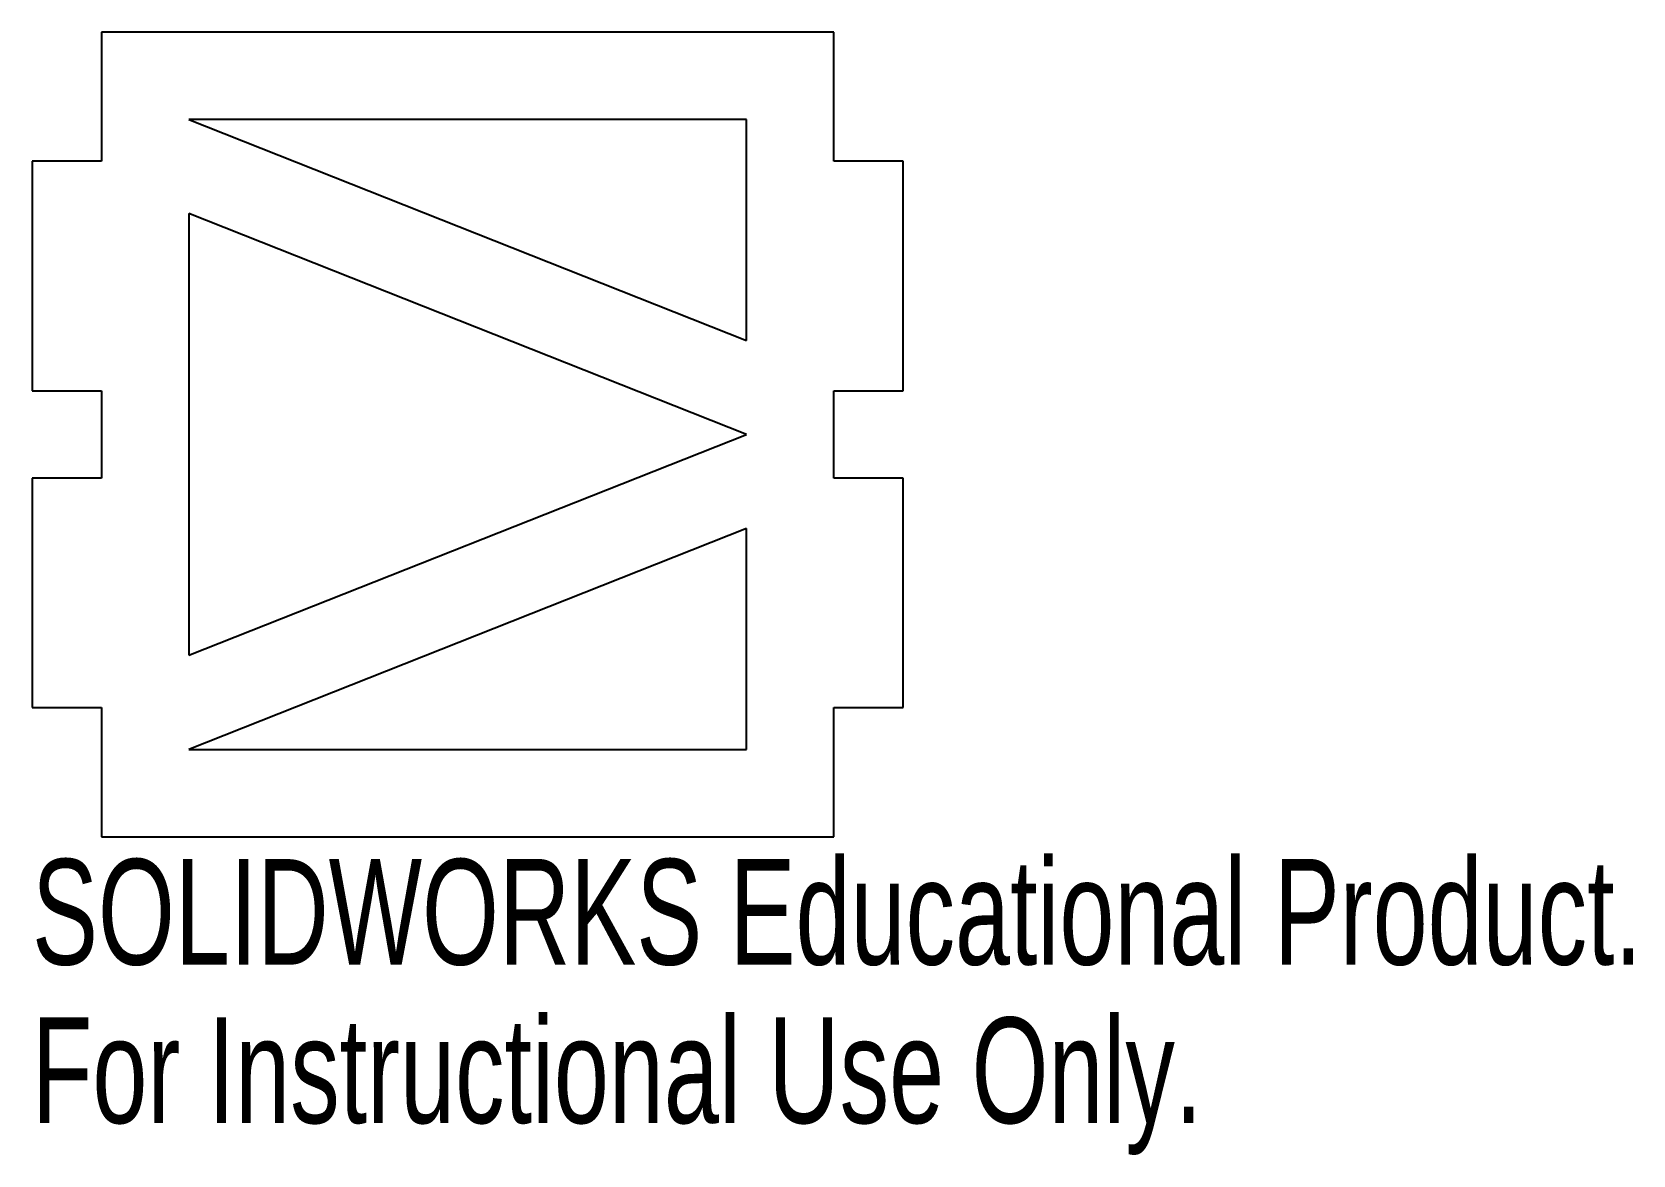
# Model space of a CAD drawing. Header units: millimetres. Extents: x 0 to 73.3, y 7 to 58.4.
import ezdxf

# ---------------------------------------------------------------- set-up
doc = ezdxf.new("R2010")
doc.units = ezdxf.units.MM
doc.styles.add('SLDTEXTSTYLE0', font='TXT', dxfattribs={"width": 0.7})

msp = doc.modelspace()

# ---------------------------------------------------------------- linework, layer by layer
at = {"color": 7, "linetype": 'Continuous', "lineweight": 25}
for p, q in [((36.7, 58.413), (3.175, 58.413)), ((3.175, 58.413), (3.175, 52.5)), ((36.7, 52.5), (36.7, 58.413)), ((7.175, 54.413), (32.7, 44.302)), ((32.7, 54.413), (7.175, 54.413)), ((32.7, 44.302), (32.7, 54.413)), ((3.175, 52.5), (0, 52.5)), ((0, 52.5), (0, 42)), ((39.875, 52.5), (36.7, 52.5)), ((39.875, 42), (39.875, 52.5)), ((7.175, 50.11), (7.175, 29.89)), ((32.7, 40), (7.175, 50.11)), ((0, 42), (3.175, 42)), ((3.175, 42), (3.175, 38)), ((36.7, 38), (36.7, 42)), ((36.7, 42), (39.875, 42)), ((7.175, 29.89), (32.7, 40)), ((3.175, 38), (0, 38)), ((0, 38), (0, 27.5)), ((39.875, 38), (36.7, 38)), ((39.875, 27.5), (39.875, 38)), ((32.7, 35.698), (7.175, 25.587)), ((32.7, 25.587), (32.7, 35.698)), ((0, 27.5), (3.175, 27.5)), ((3.175, 27.5), (3.175, 21.587)), ((36.7, 21.587), (36.7, 27.5)), ((36.7, 27.5), (39.875, 27.5)), ((7.175, 25.587), (32.7, 25.587)), ((3.175, 21.587), (36.7, 21.587))]:
    msp.add_line(p, q, dxfattribs=at)

# ---------------------------------------------------------------- texts
at = {"color": 7, "linetype": 'Continuous', "char_height": 4.83362, "attachment_point": 1, "style": 'SLDTEXTSTYLE0'}
for s, insert in [('SOLIDWORKS Educational Product.', (0, 20.568)), ('For Instructional Use Only.', (0, 13.318))]:
    msp.add_mtext(s, dxfattribs=dict(at, insert=insert))

doc.saveas('drawing.dxf')
